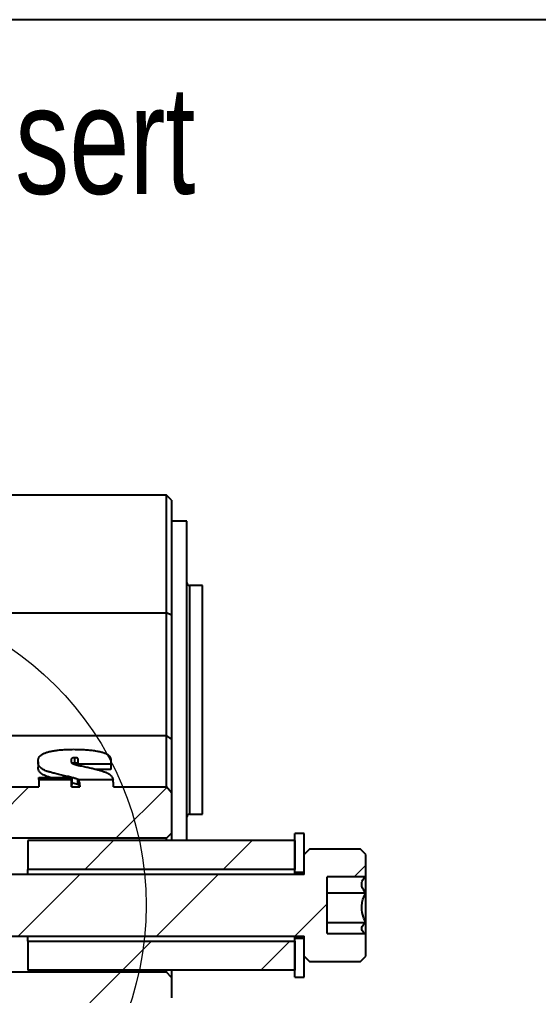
# Model space of a CAD drawing. Header units: millimetres. Extents: x -56 to 279, y 0 to 216.
# Drawn here: x 46.8 to 63.64, y 26.87 to 58.53 of the extents above; entities that cross this region are included whole.
import ezdxf

# ---------------------------------------------------------------- set-up
doc = ezdxf.new("R2010")
doc.units = ezdxf.units.MM
doc.layers.add('TITLE_BLOCK_BORDER', color=7, linetype='Continuous')
doc.styles.add('SLDTEXTSTYLE0', font='TXT', dxfattribs={"width": 0.75})
pattern_1 = [(45, (0, 0), (-2.245064030267288, 2.245064030267288), [])]
pattern_2 = [(135.0000000000002, (0, 0), (-2.245064030267281, -2.245064030267296), [])]

msp = doc.modelspace()

# ---------------------------------------------------------------- hatches: boundary and pattern name
at = {"layer": 'TITLE_BLOCK_BORDER', "linetype": 'Continuous', "lineweight": 18}
h = msp.add_hatch(dxfattribs=at)
h.set_pattern_fill('ANSI31', color=256, style=0)
h.set_pattern_definition(pattern_1)
edge = h.paths.add_edge_path(flags=0)
edge.add_line((27.42125359384621, 33.64155162428101), (27.15498089923976, 33.64155162184828))
edge.add_line((27.15498089923976, 33.64155162184828), (27.15533833180215, 33.87760715868279))
edge.add_line((27.15533833180215, 33.87760715868279), (26.0944963125968, 33.87760715868319))
edge.add_line((26.0944963125968, 33.87760715868319), (26.09417158396023, 33.72011777312227))
edge.add_spline(control_points=[(26.09417158396023, 33.72011777312227), (26.09430297248944, 33.69392880997772), (26.09443434045929, 33.66773964212676), (26.09469250191581, 33.6415516218466)], knot_values=[0, 0, 0, 0, 0.0001178518172691, 0.0001178518172691, 0.0001178518172691, 0.0001178518172691], weights=[1, 1, 1, 1], degree=3, periodic=0)
edge.add_line((26.09469250191585, 33.64155162184773), (25.17990958838461, 33.64155162184988))
edge.add_spline(control_points=[(25.17990958838461, 33.64155162184988), (25.1812903310576, 33.72022942980575), (25.18232247319374, 33.798917440092), (25.1825016466436, 33.8776071586831)], knot_values=[0, 0, 0, 0, 0.0003541046515927, 0.0003541046515927, 0.0003541046515927, 0.0003541046515927], weights=[1, 1, 1, 1], degree=3, periodic=0)
edge.add_line((25.1825016466436, 33.87760715868256), (24.04889104356479, 33.87760715868318))
edge.add_line((24.04889104356479, 33.87760715868318), (24.04856109647659, 33.64155162184792))
edge.add_line((24.04856109647659, 33.64155162184792), (23.8638330289084, 33.64155162184832))
edge.add_line((23.8638330289084, 33.64155162184832), (23.86418306511147, 33.87760715868276))
edge.add_line((23.86418306511147, 33.87760715868276), (22.73252944390995, 33.8776071626005))
edge.add_spline(control_points=[(22.73252944390995, 33.8776071626005), (22.73316920686436, 33.79891943053622), (22.73381560191114, 33.72022922407521), (22.73523117764523, 33.64155162485283)], knot_values=[0, 0, 0, 0, 0.0003541064975395, 0.0003541064975395, 0.0003541064975395, 0.0003541064975395], weights=[1, 1, 1, 1], degree=3, periodic=0)
edge.add_line((22.73523117753948, 33.64155162184773), (21.12655200056776, 33.6415516218483))
edge.add_line((21.12655200056776, 33.6415516218483), (21.12685593070082, 33.87760715868275))
edge.add_line((21.12685593070082, 33.87760715868275), (19.99290414930828, 33.87760715868316))
edge.add_line((19.99290414930828, 33.87760715868316), (19.99256298401919, 33.64155162184793))
edge.add_line((19.99256298401919, 33.64155162184793), (18.57030639108484, 33.64155162184809))
edge.add_line((18.57030639108484, 33.64155162184809), (18.40363972441816, 33.44483867448497))
edge.add_line((18.40363972441816, 33.44483867448497), (18.40363972441789, 26.7987881300378))
edge.add_line((18.40363972441789, 26.7987881300378), (18.57030639108454, 26.63212146337115))
edge.add_line((18.57030639108454, 26.63212146337115), (32.45008587449491, 26.63212146337112))
edge.add_arc((32.45008587449492, 27.29878813003779), 0.6666666666666666, 270.0000000000002, 320.4125723179267)
edge.add_arc((35.07030639108422, 25.13212146337115), 2.733333333333333, 39.58742768207412, 140.4125723179248, ccw=False)
edge.add_arc((37.69052690767351, 27.29878813003781), 0.6666666666666666, 219.5874276820753, 270.0000000000014)
edge.add_line((37.69052690767352, 26.63212146337121), (51.57030639108391, 26.63212146337121))
edge.add_line((51.57030639108391, 26.63212146337121), (51.73697305775071, 26.79878813003784))
edge.add_line((51.73697305775071, 26.79878813003784), (51.73697305775055, 27.45878813003787))
edge.add_line((51.73697305775055, 27.45878813003787), (51.57030639108391, 27.62545479670452))
edge.add_line((51.57030639108391, 27.62545479670452), (41.73697305775072, 27.62545479670449))
edge.add_line((41.73697305775072, 27.62545479670449), (41.7369730577507, 28.2321214633712))
edge.add_line((41.7369730577507, 28.2321214633712), (27.73697305775089, 28.23212146337118))
edge.add_line((27.73697305775089, 28.23212146337118), (27.73697305775088, 31.36545479670444))
edge.add_line((27.73697305775088, 31.36545479670444), (41.73697305775069, 31.36545479670452))
edge.add_line((41.73697305775069, 31.36545479670452), (41.73697305775072, 31.97212146337113))
edge.add_line((41.73697305775072, 31.97212146337113), (51.5703063910839, 31.97212146337128))
edge.add_line((51.5703063910839, 31.97212146337128), (51.7369730577507, 32.1387881300379))
edge.add_line((51.7369730577507, 32.1387881300379), (51.73697305775072, 33.44483867448506))
edge.add_line((51.73697305775072, 33.44483867448506), (51.57030639108406, 33.64155162184783))
edge.add_line((51.57030639108406, 33.64155162184783), (49.85298368645934, 33.64155161777965))
edge.add_spline(control_points=[(49.85298368645934, 33.64155161777965), (49.85182489186003, 33.72030331843425), (49.84866935064541, 33.79907563663729), (49.84267162260741, 33.87760716164028)], knot_values=[0, 0, 0, 0, 0.0003544210131699, 0.0003544210131699, 0.0003544210131699, 0.0003544210131699], weights=[1, 1, 1, 1], degree=3, periodic=0)
edge.add_line((49.84267162252613, 33.87760715981787), (48.71467103400454, 33.87760715868264))
edge.add_spline(control_points=[(48.7146710342836, 33.87760716092296), (48.74049904966285, 33.81523944253175), (48.75113581606154, 33.74701637223374), (48.75868723612888, 33.67993586291305), (48.76012499435033, 33.66716401961538), (48.76131825314842, 33.65436355159314), (48.76233886565237, 33.6415516243361)], knot_values=[3.1892e-12, 3.1892e-12, 3.1892e-12, 3.1892e-12, 0.0003037689552671, 0.0003037689552671, 0.0003037689552671, 0.0003612830703178, 0.0003612830703178, 0.0003612830703178, 0.0003612830703178], weights=[1, 1, 1, 1, 1, 1, 1], degree=3, periodic=0)
edge.add_line((48.7623388651637, 33.64155162428109), (48.49606617055724, 33.64155162184801))
edge.add_line((48.49606617055724, 33.64155162184801), (48.49642360311964, 33.87760715868325))
edge.add_line((48.49642360311964, 33.87760715868325), (47.43558158391428, 33.87760715868286))
edge.add_line((47.43558158391428, 33.87760715868286), (47.43525685527771, 33.72011777312174))
edge.add_spline(control_points=[(47.43525685527771, 33.72011777312235), (47.43538824380692, 33.6939288099778), (47.43551961177678, 33.66773964212684), (47.4357777732333, 33.64155162184667)], knot_values=[9e-16, 9e-16, 9e-16, 9e-16, 0.0001178518172708, 0.0001178518172708, 0.0001178518172708, 0.0001178518172708], weights=[1, 1, 1, 1], degree=3, periodic=0)
edge.add_line((47.43577777323334, 33.64155162184667), (46.52736493524692, 33.64155162184781))
edge.add_spline(control_points=[(46.52736493517803, 33.64155161777609), (46.52981967291074, 33.72022167930385), (46.53177606884117, 33.79890984125955), (46.53309385036641, 33.87760715868504)], knot_values=[6.1083e-12, 6.1083e-12, 6.1083e-12, 6.1083e-12, 0.0003541875738107, 0.0003541875738107, 0.0003541875738107, 0.0003541875738107], weights=[1, 1, 1, 1], degree=3, periodic=0)
edge.add_line((46.5330938503665, 33.87760715868504), (45.40192471440706, 33.87760715868285))
edge.add_line((45.40192471440706, 33.87760715868285), (45.40165016389781, 33.67871842603963))
edge.add_spline(control_points=[(45.40165016389783, 33.67871842605299), (45.40166479208597, 33.66632949762233), (45.40167942118958, 33.65394055723383), (45.4016729672647, 33.64155162184814)], knot_values=[0, 0, 0, 0, 5.57502168004e-05, 5.57502168004e-05, 5.57502168004e-05, 5.57502168004e-05], weights=[1, 1, 1, 1], degree=3, periodic=0)
edge.add_line((45.4016729672647, 33.64155162184814), (45.19034168326304, 33.6415516218478))
edge.add_spline(control_points=[(45.19034168325992, 33.64155162351296), (45.19034178594951, 33.64162109129503), (45.19034188864065, 33.64169055907709), (45.19034199133178, 33.64176002685915)], knot_values=[0, 0, 0, 0, 3.126053608e-07, 3.126053608e-07, 3.126053608e-07, 3.126053608e-07], weights=[1, 1, 1, 1], degree=3, periodic=0)
edge.add_line((45.19034199133178, 33.64176002685915), (45.19067575588562, 33.87760715868325))
edge.add_line((45.19067575588562, 33.87760715868325), (44.05976618121728, 33.87760715868262))
edge.add_spline(control_points=[(44.05976618119181, 33.87760716220325), (44.06080121117854, 33.79891166958648), (44.06246990369442, 33.72022258801796), (44.0646905225008, 33.64155162325086)], knot_values=[5.2806e-12, 5.2806e-12, 5.2806e-12, 5.2806e-12, 0.0003541603448523, 0.0003541603448523, 0.0003541603448523, 0.0003541603448523], weights=[1, 1, 1, 1], degree=3, periodic=0)
edge.add_line((44.06469052240022, 33.64155162324954), (43.11865846311633, 33.641551621848))
edge.add_line((43.11865846311633, 33.641551621848), (43.1189996284054, 33.87760715868319))
edge.add_line((43.1189996284054, 33.87760715868319), (41.98515221132331, 33.87760715868284))
edge.add_line((41.98515221132331, 33.87760715868284), (41.98481104603423, 33.64155162184833))
edge.add_line((41.98481104603423, 33.64155162184833), (41.01545165801689, 33.64155162184797))
edge.add_line((41.01545165801689, 33.64155162184797), (41.01579282330596, 33.87760715868323))
edge.add_line((41.01579282330596, 33.87760715868323), (39.88197855932618, 33.87760715868281))
edge.add_line((39.88197855932618, 33.87760715868281), (39.88163266363151, 33.64155162184835))
edge.add_line((39.88163266363151, 33.64155162184835), (39.68457837931189, 33.641551621848))
edge.add_line((39.68457837931189, 33.641551621848), (39.68492427500658, 33.8776071586832))
edge.add_line((39.68492427500658, 33.8776071586832), (38.55104368419165, 33.87760715868282))
edge.add_line((38.55104368419165, 33.87760715868282), (38.55070251890257, 33.64155162184839))
edge.add_line((38.55070251890257, 33.64155162184839), (37.14657480983669, 33.64155162184798))
edge.add_line((37.14657480983669, 33.64155162184798), (37.14690455385816, 33.87760715868317))
edge.add_line((37.14690455385816, 33.87760715868317), (36.0123895402718, 33.87760715868281))
edge.add_line((36.0123895402718, 33.87760715868281), (36.01205979625034, 33.64155162184837))
edge.add_line((36.01205979625034, 33.64155162184837), (34.66200777555891, 33.64155162184797))
edge.add_line((34.66200777555891, 33.64155162184797), (34.63442760353766, 33.87760715868316))
edge.add_line((34.63442760353766, 33.87760715868316), (32.30519859823214, 33.87760715868281))
edge.add_line((32.30519859823214, 33.87760715868281), (32.28013179991962, 33.64155162184832))
edge.add_line((32.28013179991962, 33.64155162184832), (30.96052829820879, 33.64155162184795))
edge.add_line((30.96052829820879, 33.64155162184795), (30.96085804223025, 33.87760715868315))
edge.add_line((30.96085804223025, 33.87760715868315), (29.82634302864392, 33.87760715868279))
edge.add_line((29.82634302864392, 33.87760715868279), (29.82601328462246, 33.64155162184834))
edge.add_line((29.82601328462246, 33.64155162184834), (28.51189841510942, 33.64155162184775))
edge.add_spline(control_points=[(28.51189841514185, 33.64155161777958), (28.51073962054254, 33.72030331843418), (28.50758407932791, 33.79907563663722), (28.50158635128991, 33.87760716164021)], knot_values=[6.0986e-12, 6.0986e-12, 6.0986e-12, 6.0986e-12, 0.0003544210158957, 0.0003544210158957, 0.0003544210158957, 0.0003544210158957], weights=[1, 1, 1, 1], degree=3, periodic=0)
edge.add_line((28.50158635071761, 33.87760716163179), (27.37358576268704, 33.87760715868257))
edge.add_spline(control_points=[(27.3735857629661, 33.87760716092289), (27.39941377834516, 33.81523944253211), (27.41005054474385, 33.74701637223461), (27.41760196481122, 33.67993586291441), (27.41903972303274, 33.66716401961627), (27.4202329818309, 33.65436355159355), (27.42125359433488, 33.64155162433602)], knot_values=[3.1892e-12, 3.1892e-12, 3.1892e-12, 3.1892e-12, 0.000303768955265, 0.000303768955265, 0.000303768955265, 0.0003612830703178, 0.0003612830703178, 0.0003612830703178, 0.0003612830703178], weights=[1, 1, 1, 1, 1, 1, 1], degree=3, periodic=0)
h = msp.add_hatch(dxfattribs=at)
h.set_pattern_fill('ANSI31', color=256, angle=90, style=0)
h.set_pattern_definition(pattern_2)
h.paths.add_polyline_path([(56.03697305775088, 30.86545479670449), (56.03697305775086, 32.13212146337124), (55.73697305775088, 32.13212146337125), (55.73697305775088, 30.86545479670457)], flags=0)
h = msp.add_hatch(dxfattribs=at)
h.set_pattern_fill('ANSI31', color=256, style=0)
h.set_pattern_definition(pattern_1)
h.paths.add_polyline_path([(47.070306391084, 30.96545479670453), (55.73697305775068, 30.96545479670456), (55.73697305775053, 31.89878813003789), (47.0703063910657, 31.89878813003793)], flags=0)
h = msp.add_hatch(dxfattribs=at)
h.set_pattern_fill('ANSI31', color=256, style=0)
h.set_pattern_definition(pattern_1)
h.paths.add_polyline_path([(58.0369730577502, 30.76103857869055), (58.03697305775022, 31.44878813004114), (57.85363972441688, 31.63212146337449), (56.22030639108356, 31.63212146337569), (56.03697305775022, 31.44878813004236), (56.0369730577502, 30.79878813004244), (32.97380757989045, 30.79878813003779), (32.70363972441753, 30.41294844575838), (32.70363972441754, 29.18462781431727), (32.97380757989046, 28.79878813003786), (56.03697305775021, 28.79878813004244), (56.03697305775022, 28.14878813004251), (56.22030639108355, 27.9654547967092), (57.85363972441687, 27.96545479670795), (58.03697305775022, 28.1487881300413), (58.03697305775021, 28.8365376813919), (57.99400225378268, 28.87950848535938), (56.7869730577502, 28.87950848535938), (56.78697305774988, 30.71806777472183), (57.99400225378142, 30.71806777472182)], flags=0)
h = msp.add_hatch(dxfattribs=at)
h.set_pattern_fill('ANSI31', color=256, style=0)
h.set_pattern_definition(pattern_1)
h.paths.add_polyline_path([(55.73697305775069, 28.63212146337123), (47.07030639108402, 28.6321214633712), (47.07030639108389, 27.69878813003787), (55.73697305775482, 27.6987881300379)], flags=0)
h = msp.add_hatch(dxfattribs=at)
h.set_pattern_fill('ANSI31', color=256, angle=90, style=0)
h.set_pattern_definition(pattern_2)
h.paths.add_polyline_path([(55.73697305775091, 28.73212146337132), (55.73697305775089, 27.46545479670456), (56.03697305775088, 27.46545479670456), (56.03697305775087, 28.73212146337124)], flags=0)

# ---------------------------------------------------------------- linework, layer by layer
at = {"color": 7, "linetype": 'Continuous', "lineweight": 25}
for p, q in [((51.5703063911, 43.10878813), (43.8750442452, 43.10878813)), ((51.7369730578, 42.9421214634), (51.5703063911, 43.10878813)), ((51.5703063911, 39.2868905037), (51.5703063911, 43.10878813)), ((51.7369730578, 42.9421214634), (51.7369730578, 39.2161068683)), ((52.2369730578, 42.2654547967), (51.7369730578, 42.2654547967)), ((52.2369730578, 31.89878813), (52.2369730578, 42.2654547967)), ((52.7369730578, 40.1754547967), (52.3203063911, 40.1754547967)), ((52.7369730578, 39.8924857559), (52.7369730578, 40.1754547967)), ((52.7369730578, 32.7554547967), (52.7369730578, 39.8924857559)), ((43.8750442452, 39.2868905037), (51.5703063911, 39.2868905037)), ((51.5703063911, 35.3029375125), (51.5703063911, 39.2868905037)), ((51.7369730578, 39.2161068683), (51.5703063911, 39.2868905037)), ((51.7369730578, 39.2161068683), (51.7369730578, 35.1877693142)), ((43.3507853226, 35.3029375125), (51.5703063911, 35.3029375125)), ((51.5703063911, 33.6415516218), (51.5703063911, 35.3029375125)), ((51.7369730578, 35.1877693142), (51.5703063911, 35.3029375125)), ((51.7369730578, 35.1877693142), (51.7369730578, 33.4448386745)), ((48.589778461, 34.5865427314), (48.589778461, 34.4170910823)), ((47.4067314969, 34.4504755059), (47.4067314969, 34.2810238568)), ((48.7099066474, 34.3733998472), (48.7107401165, 34.4952300418)), ((49.7712948478, 34.3744139378), (48.7099066474, 34.3733998472)), ((48.7099066474, 34.3733998472), (48.7099066474, 34.3429695548)), ((49.7712948478, 34.2049622887), (49.3127111221, 34.2045241404)), ((49.7716945372, 34.4483959889), (49.7712948478, 34.3744139378)), ((49.7712948478, 34.3744139378), (49.7712948478, 34.2049622887)), ((49.7716945372, 34.2789443398), (49.7712948478, 34.2049622887)), ((49.7716945372, 34.4483959889), (49.7716945372, 34.2789443398)), ((47.4355815839, 33.8776071587), (47.4352568553, 33.7201177731)), ((47.4355815839, 33.8776071587), (47.4360584485, 33.9428617672)), ((47.4355815839, 33.8776071587), (48.4964236031, 33.8776071587)), ((47.4360584485, 33.9428617672), (48.4967788003, 33.9437945137)), ((48.4960661706, 33.6415516218), (48.4964236031, 33.8776071587)), ((48.4967788003, 33.9437945137), (48.4964236031, 33.8776071587)), ((48.4967788003, 33.9437945137), (48.4967788003, 33.7743428646)), ((48.6905082347, 33.8899101185), (48.6905082347, 33.7204584694)), ((48.714671034, 33.8776071587), (49.8426716225, 33.8776071598)), ((46.5273649352, 33.6415516218), (47.4357777732, 33.6415516218)), ((47.4352568553, 33.7201177731), (47.4352568553, 33.6637193337)), ((48.4967788003, 33.7743428646), (48.4960661706, 33.6415516218)), ((48.4960661706, 33.6415516218), (48.7623388652, 33.6415516243)), ((48.6905082347, 33.7204584694), (48.4967788003, 33.774992567)), ((49.8529836865, 33.6415516178), (51.5703063911, 33.6415516218)), ((51.7369730578, 33.4448386745), (51.5703063911, 33.6415516218)), ((51.7369730578, 33.4448386745), (51.7369730578, 32.13878813)), ((52.3203063911, 32.7554547967), (52.7369730578, 32.7554547967)), ((51.5703063911, 31.9721214634), (51.7369730578, 32.13878813)), ((51.7369730578, 32.13878813), (51.7369730578, 31.89878813)), ((56.0369730578, 32.1321214634), (55.7369730578, 32.1321214634)), ((55.7369730578, 30.8654547967), (55.7369730578, 32.1321214634)), ((56.0369730578, 30.8654547967), (56.0369730578, 32.1321214634)), ((51.5703063911, 31.9721214634), (41.7369730578, 31.9721214634)), ((55.7369730578, 31.89878813), (47.0703063911, 31.89878813)), ((47.0703063911, 31.89878813), (47.0703063911, 30.9654547967)), ((51.5703063911, 31.89878813), (51.5703063911, 31.9721214634)), ((55.7369730578, 31.89878813), (55.7369730578, 30.9654547967)), ((56.2203063911, 31.6321214634), (56.0369730578, 31.44878813)), ((56.0369730578, 30.79878813), (56.0369730578, 31.44878813)), ((56.2203063911, 31.6321214634), (57.8536397244, 31.6321214634)), ((58.0369730578, 31.44878813), (57.8536397244, 31.6321214634)), ((58.0369730578, 30.7610385787), (58.0369730578, 31.44878813)), ((56.0369730578, 30.79878813), (32.9738075799, 30.79878813)), ((55.7369730578, 30.9654547967), (47.0703063911, 30.9654547967)), ((47.0703063911, 30.79878813), (47.0703063911, 30.9654547967)), ((56.0369730578, 30.8654547967), (55.7369730578, 30.8654547967)), ((55.7369730578, 30.79878813), (55.7369730578, 30.8654547967)), ((57.9940022538, 30.7180677747), (56.7869730577, 30.7180677747)), ((56.7869730578, 28.8795084854), (56.7869730577, 30.7180677747)), ((58.0369730578, 30.7610385787), (57.9940022538, 30.7180677747)), ((58.0369730578, 30.7573372878), (57.9940022538, 30.7180677747)), ((58.0369730578, 30.7573372878), (58.0369730578, 30.7610385787)), ((58.0369730578, 30.205041626), (58.0369730578, 30.7573372878)), ((56.7869730578, 30.205041626), (58.0369730578, 30.205041626)), ((58.0369730578, 29.2464924683), (58.0369730578, 30.205041626)), ((56.7869730578, 29.2464924683), (58.0369730578, 29.2464924683)), ((58.0369730578, 28.8365376814), (58.0369730578, 29.2464924683)), ((56.7869730578, 28.8795084854), (57.9940022538, 28.8795084854)), ((57.9940022538, 28.8795084854), (58.0369730578, 28.8365376814)), ((58.0369730578, 28.14878813), (58.0369730578, 28.8365376814)), ((32.9738075799, 28.79878813), (56.0369730578, 28.79878813)), ((47.0703063911, 28.6321214634), (47.0703063911, 28.79878813)), ((47.0703063911, 28.6321214634), (55.7369730578, 28.6321214634)), ((47.0703063911, 28.6321214634), (47.0703063911, 27.69878813)), ((55.7369730578, 28.7321214634), (55.7369730578, 28.79878813)), ((55.7369730578, 28.7321214634), (56.0369730578, 28.7321214634)), ((55.7369730578, 27.4654547967), (55.7369730578, 28.7321214634)), ((55.7369730578, 28.6321214634), (55.7369730578, 27.69878813)), ((56.0369730578, 28.14878813), (56.0369730578, 28.79878813)), ((56.0369730578, 27.4654547967), (56.0369730578, 28.7321214634)), ((56.0369730578, 28.14878813), (56.2203063911, 27.9654547967)), ((57.8536397244, 27.9654547967), (56.2203063911, 27.9654547967)), ((57.8536397244, 27.9654547967), (58.0369730578, 28.14878813)), ((51.5703063911, 27.6254547967), (41.7369730578, 27.6254547967)), ((55.7369730578, 27.69878813), (47.0703063911, 27.69878813)), ((51.5703063911, 27.6254547967), (51.5703063911, 27.69878813)), ((51.7369730578, 27.45878813), (51.5703063911, 27.6254547967)), ((51.7369730578, 27.69878813), (51.7369730578, 27.45878813)), ((51.7369730578, 27.45878813), (51.7369730578, 26.79878813)), ((55.7369730578, 27.4654547967), (56.0369730578, 27.4654547967))]:
    msp.add_line(p, q, dxfattribs=at)
at = {"color": 8, "linetype": 'Continuous', "lineweight": 25}
for p, q in [((52.3203063911, 40.1754547967), (52.3203063911, 35.0809951826)), ((52.3203063911, 35.0809951826), (52.3203063911, 32.7554547967)), ((48.2194299877, 34.0130720112), (48.2194299877, 33.9435506265))]:
    msp.add_line(p, q, dxfattribs=at)
at = {"color": 7, "linetype": 'Continuous', "lineweight": 18}
msp.add_circle((40.7968144062, 29.79878813), 10.11622935408149, dxfattribs=at)
at = {"color": 7, "linetype": 'Continuous', "lineweight": 25}
for centre, radius, start, end in [((52.3203063911, 40.25878813), 0.0833333333334139, 180, 270), ((52.3203063911, 32.6721214634), 0.083333333333421, 90, 180)]:
    msp.add_arc(centre, radius, start, end, dxfattribs=at)
for points, knots in [([(47.40673149692947, 34.45047550594979), (47.40724337695102, 34.4638930058442), (47.40823096057726, 34.48977974227375), (47.41387378144947, 34.52729049031782), (47.42325623646497, 34.5620502614927), (47.43667940631798, 34.59411087780381), (47.45463133965354, 34.62326752558684), (47.47524907336614, 34.64998996903783), (47.50037028627252, 34.67386931679062), (47.53020225339886, 34.6950147936861), (47.56398162185076, 34.71413997658229), (47.60177590925812, 34.7320546341169), (47.64403989111958, 34.74864339963288), (47.69026354942143, 34.76461619178581), (47.74171808658222, 34.77877519473265), (47.79715345504245, 34.79236473306818), (47.85717276040556, 34.80459411475431), (47.92123264975503, 34.81592768057408), (47.98921105348543, 34.82610526035717), (48.06080443824163, 34.83465160447587), (48.13557318099965, 34.842368907184), (48.21361368773738, 34.84847054132661), (48.29495538735594, 34.8530618581395), (48.37951403007003, 34.85634548698721), (48.46742142952489, 34.85888367901762), (48.52714702260388, 34.85903859009115), (48.55752329572162, 34.85911737743905)], [0, 0, 0, 0, 0.0477438438931465, 0.0921134572556477, 0.133798026100817, 0.1726050480841901, 0.2088061010022211, 0.2428286318970498, 0.2752196333068238, 0.3058407630632433, 0.3366106209939001, 0.3683918412368125, 0.401439199931125, 0.4358483938516858, 0.4724970692603118, 0.5108476500152169, 0.5512000471296294, 0.5939167460480825, 0.6384310125535264, 0.684619598995222, 0.7325659627534853, 0.7823596919592468, 0.8336538897308066, 0.887132961772073, 0.9425961333750202, 1, 1, 1, 1]), ([(48.55752329572162, 34.85911737743905), (48.59136987660408, 34.85898406134496), (48.65812849090899, 34.85872111018485), (48.75640054191938, 34.85659931752158), (48.85115880727392, 34.85268606242361), (48.9424667261173, 34.8477038263756), (49.0302270129873, 34.84081590771024), (49.11468047372652, 34.83265059409617), (49.19537013163261, 34.8227213718961), (49.2720925281218, 34.81140386675032), (49.34393662960792, 34.79909074230152), (49.4097814644521, 34.78561643252299), (49.46962994050495, 34.77168794644448), (49.523096647476, 34.75674111618626), (49.57006917452979, 34.74080352450964), (49.61117991061531, 34.72429825330993), (49.6455473030447, 34.70678382574641), (49.67458902970971, 34.68821674400071), (49.69782532488078, 34.66751625652766), (49.71795741817753, 34.64450940360517), (49.73495830694296, 34.61869539468851), (49.74845267777354, 34.59005535544551), (49.75902280629406, 34.55867045668106), (49.76668384554787, 34.52450305857003), (49.77093375295648, 34.48740223086578), (49.77143464493532, 34.46172095124653), (49.77169453723322, 34.44839598886919)], [0, 0, 0, 0, 0.0610870360370957, 0.1204873807489433, 0.1774639792823564, 0.2326060132677024, 0.2861145346525165, 0.3375348542369053, 0.3874961732420668, 0.4355443369005875, 0.4812127643189713, 0.5236858368812697, 0.5628461903209486, 0.5990847228905178, 0.6326061314228858, 0.6633499642228321, 0.6919327942732264, 0.7183868663640721, 0.7451093523888621, 0.7735685595001591, 0.8044777570041914, 0.8378772875683181, 0.873777811782013, 0.912744596989891, 0.9547267511758173, 0.9999999999999999, 0.9999999999999999, 0.9999999999999999, 0.9999999999999999]), ([(48.58977846103222, 34.58654273143607), (48.58182514566488, 34.58630515758407), (48.56631436976798, 34.58584183447827), (48.54429120596958, 34.58238839430791), (48.52453255181288, 34.57665776293388), (48.50665760880356, 34.56870329388192), (48.49207100106307, 34.55709688943921), (48.48200780262039, 34.54151097808012), (48.47664770546891, 34.52180299670987), (48.47592893189197, 34.50731610647), (48.47553823886384, 34.49944168370675)], [0, 0, 0, 0, 0.1046579507603367, 0.2041068340805131, 0.2993496047062146, 0.3995914635412138, 0.5081536786090938, 0.6408166232324093, 0.8047640514018021, 1, 1, 1, 1]), ([(48.71074011652809, 34.49523004184245), (48.71053658036841, 34.50481896459154), (48.71017492163343, 34.52185730154657), (48.70588554264442, 34.54448590150255), (48.69872386578341, 34.56104077073483), (48.6872776760026, 34.57291255270727), (48.66911987084234, 34.57944952377343), (48.647376360066, 34.58358294730236), (48.62038304161889, 34.58639305669184), (48.60057410800291, 34.58648993425115), (48.58977846103222, 34.58654273143607)], [0, 0, 0, 0, 0.2153577040101871, 0.3826641660173024, 0.5094354343299672, 0.5964813793919406, 0.6737681328465498, 0.764079428076603, 0.8714259304923144, 1, 1, 1, 1]), ([(48.21942998770147, 34.01307201118528), (48.18867533870232, 34.02028523344825), (48.12971510352254, 34.0341138185523), (48.04504057909187, 34.05384327236483), (47.96906890070498, 34.07275227621777), (47.90046126841276, 34.08945736251528), (47.84062605277267, 34.10538415313377), (47.78840987471276, 34.11924833818622), (47.74442004125633, 34.13173208701208), (47.69634750899375, 34.14628558543942), (47.64379928781631, 34.16589022791639), (47.58707505448744, 34.19293594011354), (47.53641636535265, 34.2245494035927), (47.49796047538456, 34.25357483641483), (47.47171902463856, 34.27922020141177), (47.45380915016061, 34.29977318956872), (47.43910601348384, 34.32178971746255), (47.42752207947331, 34.34515360484578), (47.41795072692666, 34.36967184192682), (47.41093778403656, 34.39541011226815), (47.40765332995308, 34.42251490126881), (47.40704365398396, 34.44100730533722), (47.40673149692947, 34.45047550594979)], [0, 0, 0, 0, 0.0805769875975093, 0.1544754465888998, 0.2215934280113018, 0.281653770193025, 0.3353432442523227, 0.3819860727099513, 0.421559812242441, 0.4548678575871723, 0.5145566154118154, 0.5750742070654077, 0.6370267627116606, 0.7015231598058175, 0.7347952013077422, 0.7686121366385439, 0.8036133914806873, 0.8400409393973545, 0.8775465538882867, 0.9165501989214879, 0.9572732969293385, 0.9999999999999999, 0.9999999999999999, 0.9999999999999999, 0.9999999999999999]), ([(47.81429719161015, 33.94319437217775), (47.80803406826912, 33.94478410057022), (47.7317804225672, 33.96413907395991), (47.60622313408991, 34.00619633548909), (47.48089251259866, 34.09073264933836), (47.41459843608034, 34.18339381262572), (47.40935596829564, 34.24845372369871), (47.40673149692947, 34.28102385683226)], [0, 0, 0, 0, 0.0259487921816724, 0.31592703794504, 0.5440576634816149, 0.771747265609255, 1, 1, 1, 1]), ([(48.47553823886384, 34.49944168370675), (48.47568945093508, 34.48897702695066), (48.47596580633155, 34.46985180537644), (48.48307019650054, 34.44394966496034), (48.4926875668902, 34.42279152305629), (48.50595024963533, 34.41197588193713), (48.51186176505758, 34.40715507527933)], [0, 0, 0, 0, 0.3272599062822193, 0.5981006702776616, 0.8208632347238559, 1, 1, 1, 1]), ([(48.58977846103222, 34.41709108231847), (48.58182514566488, 34.41685350846647), (48.56631436976798, 34.41639018536074), (48.54429120596958, 34.41293674519039), (48.52618002218252, 34.40768393205801), (48.51595683862132, 34.40335774592461), (48.51182264710022, 34.4012323823699)], [0, 0, 0, 0, 0.1046579507603367, 0.2041068340805131, 0.2993496047062146, 0.375, 0.375, 0.375, 0.375]), ([(48.51186176505758, 34.40715507527933), (48.51700441376219, 34.40412068325843), (48.52805234622591, 34.39760191053244), (48.54879046416555, 34.38848005710864), (48.57381878721913, 34.37893264428934), (48.60393754386418, 34.36931541021631), (48.63885973235654, 34.35964639696306), (48.6784280383912, 34.34955514041416), (48.7226682529902, 34.33900494954997), (48.75413601925743, 34.33236320125692), (48.77059590940989, 34.32888909234186)], [0, 0, 0, 0, 0.0767161412717051, 0.1648089916948538, 0.2682896263579184, 0.3844898358482343, 0.515560582281828, 0.6616906066952858, 0.823040014850467, 1, 1, 1, 1]), ([(48.71074011652809, 34.32577839272493), (48.71053658036841, 34.33536731547402), (48.71017492163343, 34.35240565242897), (48.70588554264442, 34.37503425238494), (48.69872386578341, 34.3915891216173), (48.6872776760026, 34.40346090358968), (48.66911987084234, 34.4099978746559), (48.647376360066, 34.41413129818483), (48.62038304161889, 34.41694140757431), (48.60057410800291, 34.41703828513362), (48.58977846103222, 34.41709108231847)], [0, 0, 0, 0, 0.2153577040101871, 0.3826641660173024, 0.5094354343299672, 0.5964813793919406, 0.6737681328465498, 0.764079428076603, 0.8714259304923144, 1, 1, 1, 1]), ([(48.77059590940989, 34.32888909234186), (48.79947632894424, 34.32284322076855), (48.85582613726316, 34.31104686497549), (48.93810187728459, 34.29338763878458), (49.01619046264, 34.27621820329198), (49.09018269838378, 34.25944057119946), (49.16024329059093, 34.24327163228214), (49.22576227138777, 34.22698038477292), (49.28763837033895, 34.21182035000574), (49.34475993038717, 34.19650639906543), (49.39826210382224, 34.18229904992377), (49.44722932256757, 34.16802662193949), (49.49206339435758, 34.15432435582782), (49.53300321952521, 34.14117683837227), (49.56920127855435, 34.12806356553097), (49.60181862346437, 34.11577832889069), (49.6304638087506, 34.10404911109945), (49.64710974493313, 34.09572157982356), (49.65500048037399, 34.09177404899963)], [0, 0, 0, 0, 0.0935990559875295, 0.1826250777782201, 0.2675632769684679, 0.348421071344766, 0.4252070612454603, 0.4978676822625889, 0.5665419803953374, 0.6306462619182305, 0.6907806197415141, 0.7468839526907077, 0.7990244039075611, 0.8467483603049234, 0.8910852293306996, 0.9310896024908499, 0.9673341463100859, 1, 1, 1, 1]), ([(48.69050823466849, 33.88991011853967), (48.68131770259334, 33.89326641078047), (48.6604040266543, 33.90090388026598), (48.62314251400278, 33.91200950342352), (48.57757733474313, 33.92508824320952), (48.52324117555664, 33.93980573573086), (48.45996393866357, 33.95596537131578), (48.38756630913778, 33.97355493509026), (48.30662526854011, 33.99305086994025), (48.2494106653575, 34.00618806774015), (48.21942998770147, 34.01307201118528)], [0, 0, 0, 0, 0.063622836088189, 0.1447780569598447, 0.2436089510344213, 0.3592645589279954, 0.4928036699937074, 0.6442796825178992, 0.8136011510890734, 0.9999999999999999, 0.9999999999999999, 0.9999999999999999, 0.9999999999999999]), ([(48.71467103622282, 33.87760715960164), (48.71303615555242, 33.87872104444016), (48.70586940145832, 33.88326352721725), (48.6971516242901, 33.88703560409594), (48.69050823466849, 33.88991011853967)], [0.8847126191962696, 0.8847126191962696, 0.8847126191962696, 0.8847126191962696, 0.9121451518716202, 1, 1, 1, 1]), ([(48.7146710342836, 33.87760716092289), (48.73026428913854, 33.83995363960831), (48.7399946045954, 33.80099459363176), (48.7538735087631, 33.72183360221656), (48.7591329266598, 33.68179633719679), (48.76233886565236, 33.64155162433601)], [0, 0, 0, 0, 0.5, 0.5, 1, 1, 1, 1]), ([(49.65500048037399, 34.09177404899963), (49.67109532617636, 34.08293751980556), (49.70352053799763, 34.06513515410419), (49.74403765821319, 34.03414632735907), (49.77821301489544, 34.00012929552296), (49.80673455767442, 33.96312881298874), (49.82789693722839, 33.92277648197832), (49.83821143330841, 33.89384029392239), (49.84245071206534, 33.87842328904345), (49.84267162252613, 33.87760715981778)], [0, 0, 0, 0, 0.1101479187859725, 0.2219076617543835, 0.3370189037152892, 0.4555492691930765, 0.579785150872833, 0.7121020926780267, 0.7194954672323882, 0.7194954672323882, 0.7194954672323882, 0.7194954672323882]), ([(48.76233886540479, 33.64155162342704), (48.76156660777011, 33.64428689950273), (48.75865101592554, 33.65347208800601), (48.75145702212934, 33.66823879698072), (48.74102097731516, 33.68524708216815), (48.72637197549307, 33.6993417715998), (48.71085473346084, 33.71165478516004), (48.6971516242901, 33.71758395497834), (48.69050823466849, 33.72045846942215)], [0.419382030205863, 0.419382030205863, 0.419382030205863, 0.419382030205863, 0.4730540869473528, 0.6002099368352554, 0.7151270175938816, 0.8187845898469804, 0.9121451518716202, 1, 1, 1, 1]), ([(58.03697305775024, 30.20504162602517), (58.00679122330127, 30.24287307164436), (57.94539575052732, 30.3198292783136), (57.89421851382409, 30.46264174725486), (57.92506843926, 30.61583893735729), (58.00260277497539, 30.71387761310838), (58.03697305775017, 30.75733728781042)], [0, 0, 0, 0, 0.2164478439285437, 0.4402952289517968, 0.7518878433171545, 0.9999999999999999, 0.9999999999999999, 0.9999999999999999, 0.9999999999999999]), ([(58.03697305775022, 29.24649246825237), (58.0115143763072, 29.30107060406243), (57.94027871028984, 29.45378510591577), (57.89593881976601, 29.68035640428503), (57.92182227031601, 29.901045125381), (57.96850193179767, 30.05987579888592), (58.01479594773447, 30.15802387256762), (58.03697305775024, 30.20504162602517)], [0, 0, 0, 0, 0.1807088119281179, 0.5056394064126647, 0.67472190979009, 0.8441758001259501, 1, 1, 1, 1]), ([(57.99400225378266, 28.87950848535926), (57.95711123618783, 28.92504944114122), (57.88614119419068, 29.01266002374788), (57.92573648241235, 29.14254815283049), (58.00280795714193, 29.21456710572424), (58.03697305775022, 29.24649246825237)], [0, 0, 0, 0, 0.3760315356776901, 0.7234003185383482, 1, 1, 1, 1])]:
    msp.add_open_spline(points, degree=3, knots=knots, dxfattribs=at)
for points in [[(49.85298368645933, 33.64155161777957), (49.85182440631731, 33.72033631592569), (49.84867253289983, 33.79903396964404), (49.8426716226074, 33.87760716164019)], [(47.43525685527771, 33.72011777312227), (47.43538824380691, 33.69392880997772), (47.43551961177677, 33.66773964212676), (47.43577777323329, 33.6415516218466)], [(47.43577777323331, 33.64155162184726), (47.43551965573377, 33.64893940439088), (47.43538825550574, 33.65632936903756), (47.43525685527771, 33.66371933368422)]]:
    msp.add_open_spline(points, degree=3, dxfattribs=at)
at = {"layer": 'TITLE_BLOCK_BORDER'}
msp.add_line((6.35, 58.5346113887), (123.219682556, 58.5346113887), dxfattribs=at)

# ---------------------------------------------------------------- texts
at = {"layer": 'TITLE_BLOCK_BORDER', "insert": (9.199759229, 56.3794347301), "char_height": 3.5, "attachment_point": 1, "style": 'SLDTEXTSTYLE0'}
msp.add_mtext('Tensioner & Heat Set Insert', dxfattribs=at)

doc.saveas('drawing.dxf')
